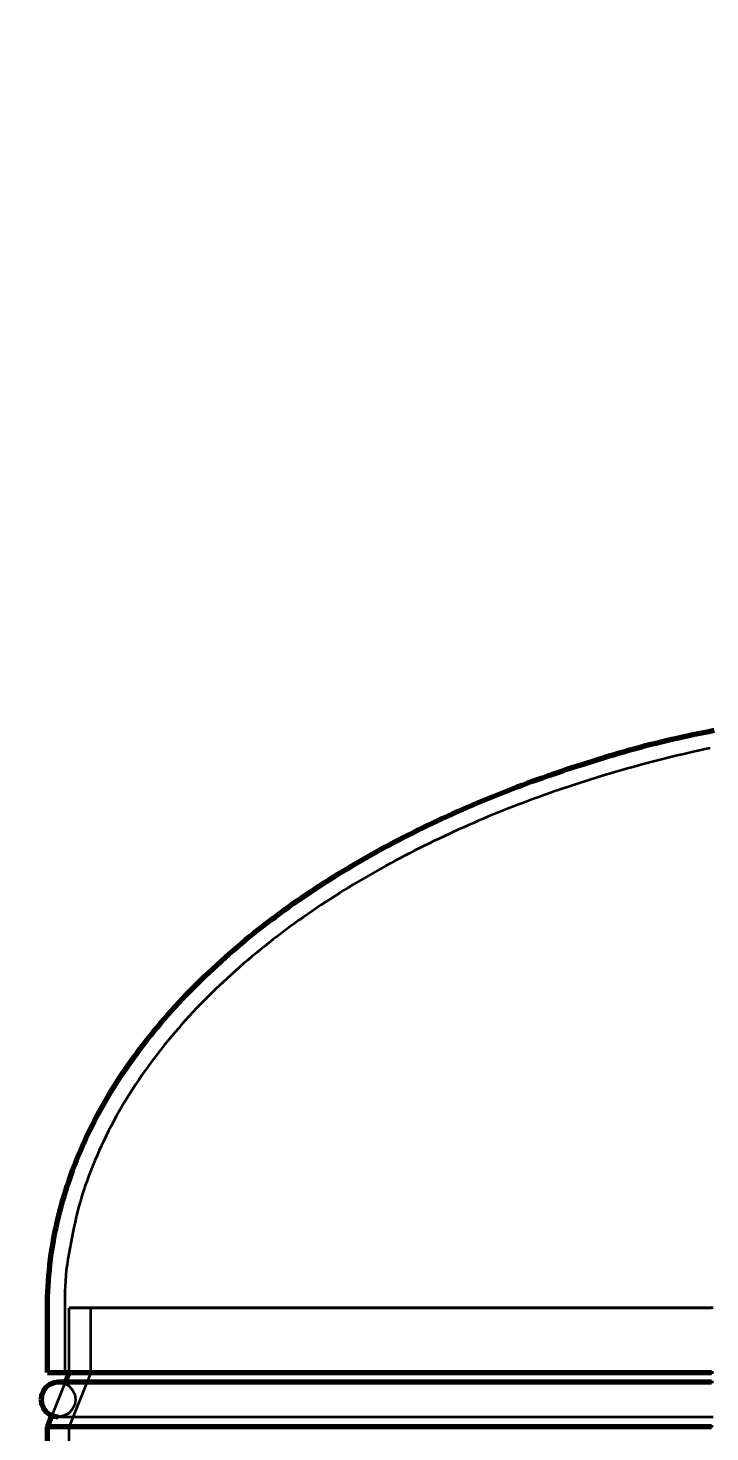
# Model space of a CAD drawing. Header units: millimetres. Extents: x 0 to 2208, y 0 to 420.
# Drawn here: x 171.69 to 184.33, y 217.29 to 243.3 of the extents above; entities that cross this region are included whole.
import ezdxf

# ---------------------------------------------------------------- set-up
doc = ezdxf.new("R2010")
doc.units = ezdxf.units.MM
doc.linetypes.add('IRAM-E-TRAZOS', pattern=[5, 4, -1])
for name, color, linetype, lineweight in [('01-VISIBLE', 7, 'CONTINUOUS', 70), ('02-OCULTA', 4, 'IRAM-E-TRAZOS', 35), ('04-COTA', 3, 'CONTINUOUS', 18)]:
    doc.layers.add(name, color=color, linetype=linetype, lineweight=lineweight)
doc.styles.add('ISO3098', font='isocpeur.ttf')
doc.dimstyles.new('FLAMA-IRAM', dxfattribs={"dimtxt": 3.5, "dimasz": 3.5, "dimexe": 2, "dimexo": 1.5, "dimgap": 1, "dimtad": 1, "dimdec": 1, "dimtxsty": 'ISO3098', "dimblk": 'IRAM_FLECHA', "dimblk1": 'IRAM_FLECHA', "dimblk2": 'IRAM_FLECHA', "dimcen": 2.5, "dimclrd": 256, "dimclre": 256, "dimclrt": 256, "dimazin": 3, "dimtfac": 1, "dimtmove": 0, "dimatfit": 3, "dimlwd": 18, "dimlwe": 18})

# ---------------------------------------------------------------- blocks, each defined once
blk = doc.blocks.new('IRAM_FLECHA')
blk.add_solid([(0, 0), (-1, 0.125), (-1, -0.125)])

msp = doc.modelspace()

# ---------------------------------------------------------------- linework, layer by layer
at = {"layer": '01-VISIBLE'}
for p, q in [((172.052, 218.391), (172.052, 219.591)), ((172.452, 218.391), (172.38, 218.211)), ((172.133, 217.594), (172.052, 217.391)), ((172.052, 177.685), (172.052, 217.391))]:
    msp.add_line(p, q, dxfattribs=at)
for points in [[(172.052, 219.591), (172.053, 219.691), (172.055, 219.791), (172.058, 219.891), (172.063, 219.99), (172.069, 220.09), (172.077, 220.19), (172.087, 220.29), (172.097, 220.389), (172.109, 220.488), (172.123, 220.587), (172.137, 220.686), (172.154, 220.785), (172.171, 220.883), (172.19, 220.982), (172.21, 221.08), (172.232, 221.177), (172.255, 221.275), (172.279, 221.372), (172.305, 221.468), (172.331, 221.565), (172.359, 221.661), (172.389, 221.756), (172.419, 221.852), (172.451, 221.946), (172.484, 222.041), (172.518, 222.135), (172.553, 222.228), (172.59, 222.322), (172.628, 222.414), (172.667, 222.506), (172.707, 222.598), (172.748, 222.689), (172.79, 222.78), (172.833, 222.87), (172.877, 222.96), (172.923, 223.049), (172.969, 223.138), (173.017, 223.226), (173.065, 223.313), (173.114, 223.4), (173.165, 223.486), (173.216, 223.572), (173.268, 223.658), (173.321, 223.742), (173.376, 223.826), (173.43, 223.91), (173.486, 223.993), (173.543, 224.075), (173.6, 224.157), (173.659, 224.239), (173.718, 224.319), (173.778, 224.399), (173.838, 224.479), (173.9, 224.558), (173.962, 224.636), (174.025, 224.714), (174.088, 224.791), (174.153, 224.868), (174.218, 224.944), (174.283, 225.019), (174.35, 225.094), (174.417, 225.168), (174.485, 225.242), (174.553, 225.315), (174.622, 225.387), (174.691, 225.459), (174.762, 225.53), (174.832, 225.601), (174.904, 225.671), (174.976, 225.741), (175.048, 225.81), (175.121, 225.878), (175.194, 225.946), (175.269, 226.013), (175.343, 226.08), (175.418, 226.146), (175.494, 226.211), (175.57, 226.276), (175.646, 226.341), (175.723, 226.405), (175.801, 226.468), (175.878, 226.531), (175.957, 226.593), (176.036, 226.655), (176.115, 226.716), (176.194, 226.776), (176.274, 226.836), (176.355, 226.896), (176.435, 226.955), (176.517, 227.013), (176.598, 227.071), (176.68, 227.128), (176.762, 227.185), (176.845, 227.242), (176.928, 227.297), (177.011, 227.353), (177.095, 227.407), (177.179, 227.462), (177.264, 227.515), (177.348, 227.569), (177.433, 227.621), (177.519, 227.674), (177.604, 227.725), (177.69, 227.776), (177.776, 227.827), (177.863, 227.877), (177.949, 227.927), (178.037, 227.976), (178.124, 228.025), (178.211, 228.074), (178.299, 228.121), (178.387, 228.169), (178.476, 228.216), (178.564, 228.262), (178.653, 228.308), (178.742, 228.353), (178.832, 228.398), (178.921, 228.443), (179.011, 228.487), (179.101, 228.53), (179.191, 228.574), (179.282, 228.616), (179.372, 228.659), (179.463, 228.7), (179.554, 228.742), (179.645, 228.783), (179.737, 228.823), (179.829, 228.863), (179.92, 228.903), (180.012, 228.942), (180.105, 228.981), (180.197, 229.019), (180.289, 229.057), (180.382, 229.095), (180.475, 229.132), (180.568, 229.168), (180.662, 229.204), (180.755, 229.24), (180.849, 229.275), (180.943, 229.309), (181.037, 229.344), (181.131, 229.377), (181.225, 229.411), (181.319, 229.444), (181.414, 229.476), (181.509, 229.508), (181.603, 229.54), (181.698, 229.572), (181.793, 229.603), (181.889, 229.634), (181.984, 229.664), (182.079, 229.695), (182.175, 229.725), (182.27, 229.754), (182.366, 229.784), (182.461, 229.813), (182.557, 229.842), (182.653, 229.87), (182.749, 229.898), (182.845, 229.925), (182.942, 229.952), (183.038, 229.978), (183.135, 230.004), (183.232, 230.029), (183.329, 230.053), (183.426, 230.077), (183.523, 230.1), (183.621, 230.123), (183.718, 230.145), (183.816, 230.166), (183.914, 230.187), (184.011, 230.208), (184.109, 230.229), (184.207, 230.249), (184.305, 230.269), (184.403, 230.289)], [(172.252, 218.211), (172.169, 218.2), (172.092, 218.168), (172.026, 218.117), (171.975, 218.051), (171.943, 217.973), (171.932, 217.891)], [(172.052, 218.391), (172.152, 218.391), (172.252, 218.391), (172.352, 218.391), (172.452, 218.391), (172.552, 218.391), (172.652, 218.391), (172.752, 218.391), (172.852, 218.391), (172.953, 218.391), (173.053, 218.391), (173.153, 218.391), (173.253, 218.391), (173.353, 218.391), (173.453, 218.391), (173.553, 218.391), (173.653, 218.391), (173.753, 218.391), (173.853, 218.391), (173.953, 218.391), (174.053, 218.391), (174.153, 218.391), (174.253, 218.391), (174.353, 218.391), (174.453, 218.391), (174.554, 218.391), (174.654, 218.391), (174.754, 218.391), (174.854, 218.391), (174.954, 218.391), (175.054, 218.391), (175.154, 218.391), (175.254, 218.391), (175.354, 218.391), (175.454, 218.391), (175.554, 218.391), (175.654, 218.391), (175.754, 218.391), (175.854, 218.391), (175.954, 218.391), (176.054, 218.391), (176.154, 218.391), (176.255, 218.391), (176.355, 218.391), (176.455, 218.391), (176.555, 218.391), (176.655, 218.391), (176.755, 218.391), (176.855, 218.391), (176.955, 218.391), (177.055, 218.391), (177.155, 218.391), (177.255, 218.391), (177.355, 218.391), (177.455, 218.391), (177.555, 218.391), (177.655, 218.391), (177.755, 218.391), (177.856, 218.391), (177.956, 218.391), (178.056, 218.391), (178.156, 218.391), (178.256, 218.391), (178.356, 218.391), (178.456, 218.391), (178.556, 218.391), (178.656, 218.391), (178.756, 218.391), (178.856, 218.391), (178.956, 218.391), (179.056, 218.391), (179.156, 218.391), (179.256, 218.391), (179.356, 218.391), (179.457, 218.391), (179.557, 218.391), (179.657, 218.391), (179.757, 218.391), (179.857, 218.391), (179.957, 218.391), (180.057, 218.391), (180.157, 218.391), (180.257, 218.391), (180.357, 218.391), (180.457, 218.391), (180.557, 218.391), (180.657, 218.391), (180.757, 218.391), (180.857, 218.391), (180.957, 218.391), (181.057, 218.391), (181.158, 218.391), (181.258, 218.391), (181.358, 218.391), (181.458, 218.391), (181.558, 218.391), (181.658, 218.391), (181.758, 218.391), (181.858, 218.391), (181.958, 218.391), (182.058, 218.391), (182.158, 218.391), (182.258, 218.391), (182.358, 218.391), (182.458, 218.391), (182.558, 218.391), (182.658, 218.391), (182.759, 218.391), (182.859, 218.391), (182.959, 218.391), (183.059, 218.391), (183.159, 218.391), (183.259, 218.391), (183.359, 218.391), (183.459, 218.391), (183.559, 218.391), (183.659, 218.391), (183.759, 218.391), (183.859, 218.391), (183.959, 218.391), (184.059, 218.391), (184.159, 218.391), (184.259, 218.391), (184.359, 218.391)], [(172.38, 218.211), (172.359, 218.211), (172.337, 218.211), (172.316, 218.211), (172.295, 218.211), (172.273, 218.211), (172.252, 218.211)], [(184.359, 218.211), (184.259, 218.211), (184.159, 218.211), (184.059, 218.211), (183.959, 218.211), (183.859, 218.211), (183.759, 218.211), (183.659, 218.211), (183.559, 218.211), (183.459, 218.211), (183.359, 218.211), (183.259, 218.211), (183.159, 218.211), (183.059, 218.211), (182.959, 218.211), (182.859, 218.211), (182.758, 218.211), (182.658, 218.211), (182.558, 218.211), (182.458, 218.211), (182.358, 218.211), (182.258, 218.211), (182.158, 218.211), (182.058, 218.211), (181.958, 218.211), (181.858, 218.211), (181.758, 218.211), (181.658, 218.211), (181.558, 218.211), (181.458, 218.211), (181.358, 218.211), (181.258, 218.211), (181.157, 218.211), (181.057, 218.211), (180.957, 218.211), (180.857, 218.211), (180.757, 218.211), (180.657, 218.211), (180.557, 218.211), (180.457, 218.211), (180.357, 218.211), (180.257, 218.211), (180.157, 218.211), (180.057, 218.211), (179.957, 218.211), (179.857, 218.211), (179.757, 218.211), (179.657, 218.211), (179.557, 218.211), (179.456, 218.211), (179.356, 218.211), (179.256, 218.211), (179.156, 218.211), (179.056, 218.211), (178.956, 218.211), (178.856, 218.211), (178.756, 218.211), (178.656, 218.211), (178.556, 218.211), (178.456, 218.211), (178.356, 218.211), (178.256, 218.211), (178.156, 218.211), (178.056, 218.211), (177.956, 218.211), (177.855, 218.211), (177.755, 218.211), (177.655, 218.211), (177.555, 218.211), (177.455, 218.211), (177.355, 218.211), (177.255, 218.211), (177.155, 218.211), (177.055, 218.211), (176.955, 218.211), (176.855, 218.211), (176.755, 218.211), (176.655, 218.211), (176.555, 218.211), (176.455, 218.211), (176.355, 218.211), (176.254, 218.211), (176.154, 218.211), (176.054, 218.211), (175.954, 218.211), (175.854, 218.211), (175.754, 218.211), (175.654, 218.211), (175.554, 218.211), (175.454, 218.211), (175.354, 218.211), (175.254, 218.211), (175.154, 218.211), (175.054, 218.211), (174.954, 218.211), (174.854, 218.211), (174.754, 218.211), (174.653, 218.211), (174.553, 218.211), (174.453, 218.211), (174.353, 218.211), (174.253, 218.211), (174.153, 218.211), (174.053, 218.211), (173.953, 218.211), (173.853, 218.211), (173.753, 218.211), (173.653, 218.211), (173.553, 218.211), (173.453, 218.211), (173.353, 218.211), (173.253, 218.211), (173.153, 218.211), (173.052, 218.211), (172.952, 218.211), (172.852, 218.211), (172.752, 218.211), (172.652, 218.211), (172.552, 218.211), (172.452, 218.211), (172.352, 218.211), (172.252, 218.211)], [(171.932, 217.891), (171.943, 217.808), (171.975, 217.731), (172.026, 217.664), (172.092, 217.613), (172.169, 217.582), (172.252, 217.571)], [(172.052, 217.391), (172.152, 217.391), (172.252, 217.391), (172.352, 217.391), (172.452, 217.391), (172.552, 217.391), (172.652, 217.391), (172.752, 217.391), (172.852, 217.391), (172.953, 217.391), (173.053, 217.391), (173.153, 217.391), (173.253, 217.391), (173.353, 217.391), (173.453, 217.391), (173.553, 217.391), (173.653, 217.391), (173.753, 217.391), (173.853, 217.391), (173.953, 217.391), (174.053, 217.391), (174.153, 217.391), (174.253, 217.391), (174.353, 217.391), (174.453, 217.391), (174.554, 217.391), (174.654, 217.391), (174.754, 217.391), (174.854, 217.391), (174.954, 217.391), (175.054, 217.391), (175.154, 217.391), (175.254, 217.391), (175.354, 217.391), (175.454, 217.391), (175.554, 217.391), (175.654, 217.391), (175.754, 217.391), (175.854, 217.391), (175.954, 217.391), (176.054, 217.391), (176.154, 217.391), (176.255, 217.391), (176.355, 217.391), (176.455, 217.391), (176.555, 217.391), (176.655, 217.391), (176.755, 217.391), (176.855, 217.391), (176.955, 217.391), (177.055, 217.391), (177.155, 217.391), (177.255, 217.391), (177.355, 217.391), (177.455, 217.391), (177.555, 217.391), (177.655, 217.391), (177.755, 217.391), (177.856, 217.391), (177.956, 217.391), (178.056, 217.391), (178.156, 217.391), (178.256, 217.391), (178.356, 217.391), (178.456, 217.391), (178.556, 217.391), (178.656, 217.391), (178.756, 217.391), (178.856, 217.391), (178.956, 217.391), (179.056, 217.391), (179.156, 217.391), (179.256, 217.391), (179.356, 217.391), (179.457, 217.391), (179.557, 217.391), (179.657, 217.391), (179.757, 217.391), (179.857, 217.391), (179.957, 217.391), (180.057, 217.391), (180.157, 217.391), (180.257, 217.391), (180.357, 217.391), (180.457, 217.391), (180.557, 217.391), (180.657, 217.391), (180.757, 217.391), (180.857, 217.391), (180.957, 217.391), (181.057, 217.391), (181.158, 217.391), (181.258, 217.391), (181.358, 217.391), (181.458, 217.391), (181.558, 217.391), (181.658, 217.391), (181.758, 217.391), (181.858, 217.391), (181.958, 217.391), (182.058, 217.391), (182.158, 217.391), (182.258, 217.391), (182.358, 217.391), (182.458, 217.391), (182.558, 217.391), (182.658, 217.391), (182.759, 217.391), (182.859, 217.391), (182.959, 217.391), (183.059, 217.391), (183.159, 217.391), (183.259, 217.391), (183.359, 217.391), (183.459, 217.391), (183.559, 217.391), (183.659, 217.391), (183.759, 217.391), (183.859, 217.391), (183.959, 217.391), (184.059, 217.391), (184.159, 217.391), (184.259, 217.391), (184.359, 217.391)]]:
    msp.add_lwpolyline(points, dxfattribs=at)
at = {"layer": '02-OCULTA'}
for p, q in [((172.372, 219.591), (172.372, 218.391)), ((172.452, 218.391), (172.452, 219.591)), ((172.852, 218.391), (172.852, 219.591)), ((172.38, 218.211), (172.133, 217.594)), ((172.852, 218.391), (172.452, 217.391)), ((172.452, 120.979), (172.452, 217.391))]:
    msp.add_line(p, q, dxfattribs=at)
for points in [[(184.331, 229.958), (184.233, 229.937), (184.135, 229.916), (184.038, 229.894), (183.94, 229.871), (183.842, 229.848), (183.745, 229.825), (183.647, 229.802), (183.55, 229.778), (183.453, 229.754), (183.356, 229.729), (183.259, 229.704), (183.162, 229.678), (183.065, 229.652), (182.968, 229.626), (182.872, 229.6), (182.775, 229.573), (182.679, 229.545), (182.583, 229.517), (182.486, 229.489), (182.39, 229.461), (182.294, 229.432), (182.199, 229.402), (182.103, 229.372), (182.007, 229.342), (181.912, 229.311), (181.817, 229.28), (181.722, 229.249), (181.627, 229.217), (181.532, 229.185), (181.437, 229.152), (181.342, 229.119), (181.248, 229.086), (181.154, 229.052), (181.06, 229.017), (180.966, 228.982), (180.872, 228.947), (180.778, 228.912), (180.685, 228.876), (180.591, 228.839), (180.498, 228.802), (180.405, 228.765), (180.312, 228.727), (180.22, 228.689), (180.127, 228.65), (180.035, 228.611), (179.943, 228.571), (179.851, 228.531), (179.76, 228.491), (179.668, 228.45), (179.577, 228.408), (179.486, 228.366), (179.395, 228.324), (179.304, 228.281), (179.214, 228.238), (179.124, 228.194), (179.034, 228.15), (178.944, 228.105), (178.855, 228.06), (178.765, 228.015), (178.677, 227.969), (178.588, 227.922), (178.499, 227.875), (178.411, 227.827), (178.323, 227.779), (178.236, 227.731), (178.148, 227.682), (178.061, 227.632), (177.974, 227.582), (177.888, 227.531), (177.802, 227.48), (177.716, 227.429), (177.63, 227.377), (177.545, 227.324), (177.46, 227.271), (177.375, 227.217), (177.291, 227.163), (177.207, 227.108), (177.123, 227.053), (177.04, 226.997), (176.957, 226.941), (176.875, 226.884), (176.793, 226.827), (176.711, 226.769), (176.629, 226.71), (176.548, 226.651), (176.468, 226.592), (176.388, 226.532), (176.308, 226.471), (176.228, 226.41), (176.15, 226.348), (176.071, 226.286), (175.993, 226.223), (175.916, 226.16), (175.838, 226.096), (175.762, 226.031), (175.686, 225.966), (175.61, 225.9), (175.535, 225.834), (175.46, 225.767), (175.386, 225.699), (175.313, 225.631), (175.24, 225.563), (175.167, 225.493), (175.096, 225.423), (175.024, 225.353), (174.954, 225.282), (174.884, 225.21), (174.815, 225.138), (174.746, 225.065), (174.678, 224.991), (174.61, 224.917), (174.544, 224.842), (174.478, 224.767), (174.412, 224.691), (174.348, 224.614), (174.284, 224.537), (174.221, 224.459), (174.158, 224.381), (174.097, 224.302), (174.036, 224.222), (173.976, 224.142), (173.917, 224.061), (173.858, 223.98), (173.801, 223.898), (173.744, 223.815), (173.688, 223.732), (173.634, 223.648), (173.58, 223.563), (173.527, 223.478), (173.475, 223.392), (173.424, 223.306), (173.374, 223.219), (173.325, 223.132), (173.277, 223.044), (173.231, 222.955), (173.185, 222.866), (173.14, 222.776), (173.096, 222.686), (173.054, 222.595), (173.012, 222.504), (172.971, 222.413), (172.931, 222.321), (172.893, 222.228), (172.856, 222.135), (172.82, 222.042), (172.785, 221.948), (172.752, 221.853), (172.72, 221.758), (172.69, 221.663), (172.662, 221.566), (172.635, 221.47), (172.61, 221.373), (172.586, 221.275), (172.564, 221.178), (172.542, 221.08), (172.522, 220.982), (172.502, 220.884), (172.483, 220.785), (172.465, 220.687), (172.447, 220.588), (172.43, 220.489), (172.414, 220.39), (172.401, 220.291), (172.39, 220.191), (172.383, 220.091), (172.378, 219.991), (172.375, 219.891), (172.373, 219.791), (172.372, 219.691), (172.372, 219.591)], [(184.386, 219.591), (184.285, 219.591), (184.185, 219.591), (184.085, 219.591), (183.984, 219.591), (183.884, 219.591), (183.784, 219.591), (183.684, 219.591), (183.583, 219.591), (183.483, 219.591), (183.383, 219.591), (183.283, 219.591), (183.182, 219.591), (183.082, 219.591), (182.982, 219.591), (182.881, 219.591), (182.781, 219.591), (182.681, 219.591), (182.581, 219.591), (182.48, 219.591), (182.38, 219.591), (182.28, 219.591), (182.179, 219.591), (182.079, 219.591), (181.979, 219.591), (181.879, 219.591), (181.778, 219.591), (181.678, 219.591), (181.578, 219.591), (181.477, 219.591), (181.377, 219.591), (181.277, 219.591), (181.177, 219.591), (181.076, 219.591), (180.976, 219.591), (180.876, 219.591), (180.775, 219.591), (180.675, 219.591), (180.575, 219.591), (180.475, 219.591), (180.374, 219.591), (180.274, 219.591), (180.174, 219.591), (180.073, 219.591), (179.973, 219.591), (179.873, 219.591), (179.773, 219.591), (179.672, 219.591), (179.572, 219.591), (179.472, 219.591), (179.371, 219.591), (179.271, 219.591), (179.171, 219.591), (179.071, 219.591), (178.97, 219.591), (178.87, 219.591), (178.77, 219.591), (178.67, 219.591), (178.569, 219.591), (178.469, 219.591), (178.369, 219.591), (178.268, 219.591), (178.168, 219.591), (178.068, 219.591), (177.968, 219.591), (177.867, 219.591), (177.767, 219.591), (177.667, 219.591), (177.566, 219.591), (177.466, 219.591), (177.366, 219.591), (177.266, 219.591), (177.165, 219.591), (177.065, 219.591), (176.965, 219.591), (176.864, 219.591), (176.764, 219.591), (176.664, 219.591), (176.564, 219.591), (176.463, 219.591), (176.363, 219.591), (176.263, 219.591), (176.162, 219.591), (176.062, 219.591), (175.962, 219.591), (175.862, 219.591), (175.761, 219.591), (175.661, 219.591), (175.561, 219.591), (175.46, 219.591), (175.36, 219.591), (175.26, 219.591), (175.16, 219.591), (175.059, 219.591), (174.959, 219.591), (174.859, 219.591), (174.758, 219.591), (174.658, 219.591), (174.558, 219.591), (174.458, 219.591), (174.357, 219.591), (174.257, 219.591), (174.157, 219.591), (174.057, 219.591), (173.956, 219.591), (173.856, 219.591), (173.756, 219.591), (173.655, 219.591), (173.555, 219.591), (173.455, 219.591), (173.355, 219.591), (173.254, 219.591), (173.154, 219.591), (173.054, 219.591), (172.953, 219.591), (172.853, 219.591), (172.753, 219.591), (172.653, 219.591), (172.552, 219.591), (172.452, 219.591)], [(172.452, 219.591), (172.552, 219.591), (172.652, 219.591), (172.752, 219.591), (172.852, 219.591), (172.952, 219.591), (173.052, 219.591), (173.152, 219.591), (173.252, 219.591), (173.352, 219.591), (173.452, 219.591), (173.552, 219.591), (173.652, 219.591), (173.752, 219.591), (173.852, 219.591), (173.952, 219.591), (174.052, 219.591), (174.152, 219.591), (174.252, 219.591), (174.352, 219.591), (174.452, 219.591), (174.552, 219.591), (174.652, 219.591), (174.752, 219.591), (174.852, 219.591), (174.952, 219.591), (175.052, 219.591), (175.152, 219.591), (175.252, 219.591), (175.352, 219.591), (175.452, 219.591), (175.552, 219.591), (175.652, 219.591), (175.752, 219.591), (175.852, 219.591), (175.952, 219.591), (176.052, 219.591), (176.152, 219.591), (176.252, 219.591), (176.352, 219.591), (176.452, 219.591), (176.552, 219.591), (176.652, 219.591), (176.752, 219.591), (176.852, 219.591), (176.952, 219.591), (177.052, 219.591), (177.152, 219.591), (177.252, 219.591), (177.352, 219.591), (177.452, 219.591), (177.552, 219.591), (177.652, 219.591), (177.752, 219.591), (177.852, 219.591), (177.952, 219.591), (178.052, 219.591), (178.152, 219.591), (178.252, 219.591), (178.352, 219.591), (178.452, 219.591), (178.552, 219.591), (178.652, 219.591), (178.752, 219.591), (178.852, 219.591), (178.952, 219.591), (179.052, 219.591), (179.152, 219.591), (179.252, 219.591), (179.352, 219.591), (179.452, 219.591), (179.552, 219.591), (179.652, 219.591), (179.752, 219.591), (179.852, 219.591), (179.952, 219.591), (180.052, 219.591), (180.152, 219.591), (180.252, 219.591), (180.352, 219.591), (180.452, 219.591), (180.552, 219.591), (180.652, 219.591), (180.752, 219.591), (180.852, 219.591), (180.952, 219.591), (181.052, 219.591), (181.152, 219.591), (181.252, 219.591), (181.352, 219.591), (181.452, 219.591), (181.552, 219.591), (181.652, 219.591), (181.752, 219.591), (181.852, 219.591), (181.952, 219.591), (182.052, 219.591), (182.152, 219.591), (182.252, 219.591), (182.352, 219.591), (182.452, 219.591), (182.552, 219.591), (182.652, 219.591), (182.752, 219.591), (182.852, 219.591), (182.952, 219.591), (183.052, 219.591), (183.152, 219.591), (183.252, 219.591), (183.352, 219.591), (183.452, 219.591), (183.552, 219.591), (183.652, 219.591), (183.752, 219.591), (183.852, 219.591), (183.952, 219.591), (184.052, 219.591), (184.152, 219.591), (184.252, 219.591), (184.352, 219.591)], [(184.385, 219.591), (184.285, 219.591), (184.185, 219.591), (184.084, 219.591), (183.984, 219.591), (183.884, 219.591), (183.784, 219.591), (183.683, 219.591), (183.583, 219.591), (183.483, 219.591), (183.382, 219.591), (183.282, 219.591), (183.182, 219.591), (183.081, 219.591), (182.981, 219.591), (182.881, 219.591), (182.781, 219.591), (182.68, 219.591), (182.58, 219.591), (182.48, 219.591), (182.379, 219.591), (182.279, 219.591), (182.179, 219.591), (182.079, 219.591), (181.978, 219.591), (181.878, 219.591), (181.778, 219.591), (181.677, 219.591), (181.577, 219.591), (181.477, 219.591), (181.377, 219.591), (181.276, 219.591), (181.176, 219.591), (181.076, 219.591), (180.975, 219.591), (180.875, 219.591), (180.775, 219.591), (180.675, 219.591), (180.574, 219.591), (180.474, 219.591), (180.374, 219.591), (180.273, 219.591), (180.173, 219.591), (180.073, 219.591), (179.973, 219.591), (179.872, 219.591), (179.772, 219.591), (179.672, 219.591), (179.571, 219.591), (179.471, 219.591), (179.371, 219.591), (179.27, 219.591), (179.17, 219.591), (179.07, 219.591), (178.97, 219.591), (178.869, 219.591), (178.769, 219.591), (178.669, 219.591), (178.568, 219.591), (178.468, 219.591), (178.368, 219.591), (178.268, 219.591), (178.167, 219.591), (178.067, 219.591), (177.967, 219.591), (177.866, 219.591), (177.766, 219.591), (177.666, 219.591), (177.566, 219.591), (177.465, 219.591), (177.365, 219.591), (177.265, 219.591), (177.164, 219.591), (177.064, 219.591), (176.964, 219.591), (176.864, 219.591), (176.763, 219.591), (176.663, 219.591), (176.563, 219.591), (176.462, 219.591), (176.362, 219.591), (176.262, 219.591), (176.162, 219.591), (176.061, 219.591), (175.961, 219.591), (175.861, 219.591), (175.76, 219.591), (175.66, 219.591), (175.56, 219.591), (175.46, 219.591), (175.359, 219.591), (175.259, 219.591), (175.159, 219.591), (175.058, 219.591), (174.958, 219.591), (174.858, 219.591), (174.757, 219.591), (174.657, 219.591), (174.557, 219.591), (174.457, 219.591), (174.356, 219.591), (174.256, 219.591), (174.156, 219.591), (174.055, 219.591), (173.955, 219.591), (173.855, 219.591), (173.755, 219.591), (173.654, 219.591), (173.554, 219.591), (173.454, 219.591), (173.353, 219.591), (173.253, 219.591), (173.153, 219.591), (173.053, 219.591), (172.952, 219.591), (172.852, 219.591)], [(172.852, 219.591), (172.952, 219.591), (173.052, 219.591), (173.152, 219.591), (173.252, 219.591), (173.352, 219.591), (173.452, 219.591), (173.552, 219.591), (173.652, 219.591), (173.752, 219.591), (173.852, 219.591), (173.952, 219.591), (174.052, 219.591), (174.152, 219.591), (174.252, 219.591), (174.352, 219.591), (174.452, 219.591), (174.552, 219.591), (174.652, 219.591), (174.752, 219.591), (174.852, 219.591), (174.952, 219.591), (175.052, 219.591), (175.152, 219.591), (175.252, 219.591), (175.352, 219.591), (175.452, 219.591), (175.552, 219.591), (175.652, 219.591), (175.752, 219.591), (175.852, 219.591), (175.952, 219.591), (176.052, 219.591), (176.152, 219.591), (176.252, 219.591), (176.352, 219.591), (176.452, 219.591), (176.552, 219.591), (176.652, 219.591), (176.752, 219.591), (176.852, 219.591), (176.952, 219.591), (177.052, 219.591), (177.152, 219.591), (177.252, 219.591), (177.352, 219.591), (177.452, 219.591), (177.552, 219.591), (177.652, 219.591), (177.752, 219.591), (177.852, 219.591), (177.952, 219.591), (178.052, 219.591), (178.152, 219.591), (178.252, 219.591), (178.352, 219.591), (178.452, 219.591), (178.552, 219.591), (178.652, 219.591), (178.752, 219.591), (178.852, 219.591), (178.952, 219.591), (179.052, 219.591), (179.152, 219.591), (179.252, 219.591), (179.352, 219.591), (179.452, 219.591), (179.552, 219.591), (179.652, 219.591), (179.752, 219.591), (179.852, 219.591), (179.952, 219.591), (180.052, 219.591), (180.152, 219.591), (180.252, 219.591), (180.352, 219.591), (180.452, 219.591), (180.552, 219.591), (180.652, 219.591), (180.752, 219.591), (180.852, 219.591), (180.952, 219.591), (181.052, 219.591), (181.152, 219.591), (181.252, 219.591), (181.352, 219.591), (181.452, 219.591), (181.552, 219.591), (181.652, 219.591), (181.752, 219.591), (181.852, 219.591), (181.952, 219.591), (182.052, 219.591), (182.152, 219.591), (182.252, 219.591), (182.352, 219.591), (182.452, 219.591), (182.552, 219.591), (182.652, 219.591), (182.752, 219.591), (182.852, 219.591), (182.952, 219.591), (183.052, 219.591), (183.152, 219.591), (183.252, 219.591), (183.352, 219.591), (183.452, 219.591), (183.552, 219.591), (183.652, 219.591), (183.752, 219.591), (183.852, 219.591), (183.952, 219.591), (184.052, 219.591), (184.152, 219.591), (184.252, 219.591), (184.352, 219.591)], [(184.386, 218.391), (184.286, 218.391), (184.185, 218.391), (184.085, 218.391), (183.985, 218.391), (183.885, 218.391), (183.784, 218.391), (183.684, 218.391), (183.584, 218.391), (183.483, 218.391), (183.383, 218.391), (183.283, 218.391), (183.183, 218.391), (183.082, 218.391), (182.982, 218.391), (182.882, 218.391), (182.782, 218.391), (182.681, 218.391), (182.581, 218.391), (182.481, 218.391), (182.38, 218.391), (182.28, 218.391), (182.18, 218.391), (182.08, 218.391), (181.979, 218.391), (181.879, 218.391), (181.779, 218.391), (181.679, 218.391), (181.578, 218.391), (181.478, 218.391), (181.378, 218.391), (181.277, 218.391), (181.177, 218.391), (181.077, 218.391), (180.977, 218.391), (180.876, 218.391), (180.776, 218.391), (180.676, 218.391), (180.575, 218.391), (180.475, 218.391), (180.375, 218.391), (180.275, 218.391), (180.174, 218.391), (180.074, 218.391), (179.974, 218.391), (179.874, 218.391), (179.773, 218.391), (179.673, 218.391), (179.573, 218.391), (179.472, 218.391), (179.372, 218.391), (179.272, 218.391), (179.172, 218.391), (179.071, 218.391), (178.971, 218.391), (178.871, 218.391), (178.771, 218.391), (178.67, 218.391), (178.57, 218.391), (178.47, 218.391), (178.369, 218.391), (178.269, 218.391), (178.169, 218.391), (178.069, 218.391), (177.968, 218.391), (177.868, 218.391), (177.768, 218.391), (177.667, 218.391), (177.567, 218.391), (177.467, 218.391), (177.367, 218.391), (177.266, 218.391), (177.166, 218.391), (177.066, 218.391), (176.966, 218.391), (176.865, 218.391), (176.765, 218.391), (176.665, 218.391), (176.564, 218.391), (176.464, 218.391), (176.364, 218.391), (176.264, 218.391), (176.163, 218.391), (176.063, 218.391), (175.963, 218.391), (175.862, 218.391), (175.762, 218.391), (175.662, 218.391), (175.562, 218.391), (175.461, 218.391), (175.361, 218.391), (175.261, 218.391), (175.161, 218.391), (175.06, 218.391), (174.96, 218.391), (174.86, 218.391), (174.759, 218.391), (174.659, 218.391), (174.559, 218.391), (174.459, 218.391), (174.358, 218.391), (174.258, 218.391), (174.158, 218.391), (174.058, 218.391), (173.957, 218.391), (173.857, 218.391), (173.757, 218.391), (173.656, 218.391), (173.556, 218.391), (173.456, 218.391), (173.356, 218.391), (173.255, 218.391), (173.155, 218.391), (173.055, 218.391), (172.954, 218.391), (172.854, 218.391), (172.754, 218.391), (172.654, 218.391), (172.553, 218.391), (172.453, 218.391), (172.353, 218.391), (172.253, 218.391), (172.152, 218.391), (172.052, 218.391)], [(172.252, 218.211), (172.351, 218.195), (172.44, 218.15), (172.511, 218.079), (172.556, 217.99), (172.572, 217.891), (172.556, 217.792), (172.511, 217.703), (172.44, 217.632), (172.351, 217.586), (172.252, 217.571)], [(184.392, 218.391), (184.292, 218.391), (184.192, 218.391), (184.092, 218.391), (183.992, 218.391), (183.891, 218.391), (183.791, 218.391), (183.691, 218.391), (183.591, 218.391), (183.491, 218.391), (183.391, 218.391), (183.29, 218.391), (183.19, 218.391), (183.09, 218.391), (182.99, 218.391), (182.89, 218.391), (182.79, 218.391), (182.689, 218.391), (182.589, 218.391), (182.489, 218.391), (182.389, 218.391), (182.289, 218.391), (182.189, 218.391), (182.088, 218.391), (181.988, 218.391), (181.888, 218.391), (181.788, 218.391), (181.688, 218.391), (181.588, 218.391), (181.487, 218.391), (181.387, 218.391), (181.287, 218.391), (181.187, 218.391), (181.087, 218.391), (180.986, 218.391), (180.886, 218.391), (180.786, 218.391), (180.686, 218.391), (180.586, 218.391), (180.486, 218.391), (180.385, 218.391), (180.285, 218.391), (180.185, 218.391), (180.085, 218.391), (179.985, 218.391), (179.885, 218.391), (179.784, 218.391), (179.684, 218.391), (179.584, 218.391), (179.484, 218.391), (179.384, 218.391), (179.284, 218.391), (179.183, 218.391), (179.083, 218.391), (178.983, 218.391), (178.883, 218.391), (178.783, 218.391), (178.683, 218.391), (178.582, 218.391), (178.482, 218.391), (178.382, 218.391), (178.282, 218.391), (178.182, 218.391), (178.082, 218.391), (177.981, 218.391), (177.881, 218.391), (177.781, 218.391), (177.681, 218.391), (177.581, 218.391), (177.481, 218.391), (177.38, 218.391), (177.28, 218.391), (177.18, 218.391), (177.08, 218.391), (176.98, 218.391), (176.88, 218.391), (176.779, 218.391), (176.679, 218.391), (176.579, 218.391), (176.479, 218.391), (176.379, 218.391), (176.279, 218.391), (176.178, 218.391), (176.078, 218.391), (175.978, 218.391), (175.878, 218.391), (175.778, 218.391), (175.678, 218.391), (175.577, 218.391), (175.477, 218.391), (175.377, 218.391), (175.277, 218.391), (175.177, 218.391), (175.077, 218.391), (174.976, 218.391), (174.876, 218.391), (174.776, 218.391), (174.676, 218.391), (174.576, 218.391), (174.476, 218.391), (174.375, 218.391), (174.275, 218.391), (174.175, 218.391), (174.075, 218.391), (173.975, 218.391), (173.875, 218.391), (173.774, 218.391), (173.674, 218.391), (173.574, 218.391), (173.474, 218.391), (173.374, 218.391), (173.274, 218.391), (173.173, 218.391), (173.073, 218.391), (172.973, 218.391), (172.873, 218.391), (172.773, 218.391), (172.673, 218.391), (172.572, 218.391), (172.472, 218.391), (172.372, 218.391)], [(172.372, 218.391), (172.472, 218.391), (172.572, 218.391), (172.673, 218.391), (172.773, 218.391), (172.873, 218.391), (172.973, 218.391), (173.073, 218.391), (173.173, 218.391), (173.274, 218.391), (173.374, 218.391), (173.474, 218.391), (173.574, 218.391), (173.674, 218.391), (173.774, 218.391), (173.875, 218.391), (173.975, 218.391), (174.075, 218.391), (174.175, 218.391), (174.275, 218.391), (174.375, 218.391), (174.476, 218.391), (174.576, 218.391), (174.676, 218.391), (174.776, 218.391), (174.876, 218.391), (174.976, 218.391), (175.077, 218.391), (175.177, 218.391), (175.277, 218.391), (175.377, 218.391), (175.477, 218.391), (175.577, 218.391), (175.678, 218.391), (175.778, 218.391), (175.878, 218.391), (175.978, 218.391), (176.078, 218.391), (176.178, 218.391), (176.279, 218.391), (176.379, 218.391), (176.479, 218.391), (176.579, 218.391), (176.679, 218.391), (176.779, 218.391), (176.88, 218.391), (176.98, 218.391), (177.08, 218.391), (177.18, 218.391), (177.28, 218.391), (177.38, 218.391), (177.481, 218.391), (177.581, 218.391), (177.681, 218.391), (177.781, 218.391), (177.881, 218.391), (177.981, 218.391), (178.082, 218.391), (178.182, 218.391), (178.282, 218.391), (178.382, 218.391), (178.482, 218.391), (178.582, 218.391), (178.683, 218.391), (178.783, 218.391), (178.883, 218.391), (178.983, 218.391), (179.083, 218.391), (179.183, 218.391), (179.284, 218.391), (179.384, 218.391), (179.484, 218.391), (179.584, 218.391), (179.684, 218.391), (179.784, 218.391), (179.885, 218.391), (179.985, 218.391), (180.085, 218.391), (180.185, 218.391), (180.285, 218.391), (180.385, 218.391), (180.486, 218.391), (180.586, 218.391), (180.686, 218.391), (180.786, 218.391), (180.886, 218.391), (180.986, 218.391), (181.087, 218.391), (181.187, 218.391), (181.287, 218.391), (181.387, 218.391), (181.487, 218.391), (181.588, 218.391), (181.688, 218.391), (181.788, 218.391), (181.888, 218.391), (181.988, 218.391), (182.088, 218.391), (182.189, 218.391), (182.289, 218.391), (182.389, 218.391), (182.489, 218.391), (182.589, 218.391), (182.689, 218.391), (182.79, 218.391), (182.89, 218.391), (182.99, 218.391), (183.09, 218.391), (183.19, 218.391), (183.29, 218.391), (183.391, 218.391), (183.491, 218.391), (183.591, 218.391), (183.691, 218.391), (183.791, 218.391), (183.891, 218.391), (183.992, 218.391), (184.092, 218.391), (184.192, 218.391), (184.292, 218.391), (184.392, 218.391)], [(184.395, 218.211), (184.295, 218.211), (184.195, 218.211), (184.094, 218.211), (183.994, 218.211), (183.894, 218.211), (183.794, 218.211), (183.694, 218.211), (183.594, 218.211), (183.494, 218.211), (183.394, 218.211), (183.293, 218.211), (183.193, 218.211), (183.093, 218.211), (182.993, 218.211), (182.893, 218.211), (182.793, 218.211), (182.693, 218.211), (182.593, 218.211), (182.492, 218.211), (182.392, 218.211), (182.292, 218.211), (182.192, 218.211), (182.092, 218.211), (181.992, 218.211), (181.892, 218.211), (181.792, 218.211), (181.691, 218.211), (181.591, 218.211), (181.491, 218.211), (181.391, 218.211), (181.291, 218.211), (181.191, 218.211), (181.091, 218.211), (180.991, 218.211), (180.891, 218.211), (180.79, 218.211), (180.69, 218.211), (180.59, 218.211), (180.49, 218.211), (180.39, 218.211), (180.29, 218.211), (180.19, 218.211), (180.09, 218.211), (179.989, 218.211), (179.889, 218.211), (179.789, 218.211), (179.689, 218.211), (179.589, 218.211), (179.489, 218.211), (179.389, 218.211), (179.289, 218.211), (179.188, 218.211), (179.088, 218.211), (178.988, 218.211), (178.888, 218.211), (178.788, 218.211), (178.688, 218.211), (178.588, 218.211), (178.488, 218.211), (178.387, 218.211), (178.287, 218.211), (178.187, 218.211), (178.087, 218.211), (177.987, 218.211), (177.887, 218.211), (177.787, 218.211), (177.687, 218.211), (177.586, 218.211), (177.486, 218.211), (177.386, 218.211), (177.286, 218.211), (177.186, 218.211), (177.086, 218.211), (176.986, 218.211), (176.886, 218.211), (176.785, 218.211), (176.685, 218.211), (176.585, 218.211), (176.485, 218.211), (176.385, 218.211), (176.285, 218.211), (176.185, 218.211), (176.085, 218.211), (175.984, 218.211), (175.884, 218.211), (175.784, 218.211), (175.684, 218.211), (175.584, 218.211), (175.484, 218.211), (175.384, 218.211), (175.284, 218.211), (175.183, 218.211), (175.083, 218.211), (174.983, 218.211), (174.883, 218.211), (174.783, 218.211), (174.683, 218.211), (174.583, 218.211), (174.483, 218.211), (174.382, 218.211), (174.282, 218.211), (174.182, 218.211), (174.082, 218.211), (173.982, 218.211), (173.882, 218.211), (173.782, 218.211), (173.682, 218.211), (173.581, 218.211), (173.481, 218.211), (173.381, 218.211), (173.281, 218.211), (173.181, 218.211), (173.081, 218.211), (172.981, 218.211), (172.881, 218.211), (172.78, 218.211), (172.68, 218.211), (172.58, 218.211), (172.48, 218.211), (172.38, 218.211)], [(184.386, 218.391), (184.285, 218.391), (184.185, 218.391), (184.085, 218.391), (183.984, 218.391), (183.884, 218.391), (183.784, 218.391), (183.684, 218.391), (183.583, 218.391), (183.483, 218.391), (183.383, 218.391), (183.283, 218.391), (183.182, 218.391), (183.082, 218.391), (182.982, 218.391), (182.881, 218.391), (182.781, 218.391), (182.681, 218.391), (182.581, 218.391), (182.48, 218.391), (182.38, 218.391), (182.28, 218.391), (182.179, 218.391), (182.079, 218.391), (181.979, 218.391), (181.879, 218.391), (181.778, 218.391), (181.678, 218.391), (181.578, 218.391), (181.477, 218.391), (181.377, 218.391), (181.277, 218.391), (181.177, 218.391), (181.076, 218.391), (180.976, 218.391), (180.876, 218.391), (180.775, 218.391), (180.675, 218.391), (180.575, 218.391), (180.475, 218.391), (180.374, 218.391), (180.274, 218.391), (180.174, 218.391), (180.073, 218.391), (179.973, 218.391), (179.873, 218.391), (179.773, 218.391), (179.672, 218.391), (179.572, 218.391), (179.472, 218.391), (179.371, 218.391), (179.271, 218.391), (179.171, 218.391), (179.071, 218.391), (178.97, 218.391), (178.87, 218.391), (178.77, 218.391), (178.67, 218.391), (178.569, 218.391), (178.469, 218.391), (178.369, 218.391), (178.268, 218.391), (178.168, 218.391), (178.068, 218.391), (177.968, 218.391), (177.867, 218.391), (177.767, 218.391), (177.667, 218.391), (177.566, 218.391), (177.466, 218.391), (177.366, 218.391), (177.266, 218.391), (177.165, 218.391), (177.065, 218.391), (176.965, 218.391), (176.864, 218.391), (176.764, 218.391), (176.664, 218.391), (176.564, 218.391), (176.463, 218.391), (176.363, 218.391), (176.263, 218.391), (176.162, 218.391), (176.062, 218.391), (175.962, 218.391), (175.862, 218.391), (175.761, 218.391), (175.661, 218.391), (175.561, 218.391), (175.46, 218.391), (175.36, 218.391), (175.26, 218.391), (175.16, 218.391), (175.059, 218.391), (174.959, 218.391), (174.859, 218.391), (174.758, 218.391), (174.658, 218.391), (174.558, 218.391), (174.458, 218.391), (174.357, 218.391), (174.257, 218.391), (174.157, 218.391), (174.057, 218.391), (173.956, 218.391), (173.856, 218.391), (173.756, 218.391), (173.655, 218.391), (173.555, 218.391), (173.455, 218.391), (173.355, 218.391), (173.254, 218.391), (173.154, 218.391), (173.054, 218.391), (172.953, 218.391), (172.853, 218.391), (172.753, 218.391), (172.653, 218.391), (172.552, 218.391), (172.452, 218.391)], [(172.452, 218.391), (172.552, 218.391), (172.652, 218.391), (172.752, 218.391), (172.852, 218.391), (172.952, 218.391), (173.052, 218.391), (173.152, 218.391), (173.252, 218.391), (173.352, 218.391), (173.452, 218.391), (173.552, 218.391), (173.652, 218.391), (173.752, 218.391), (173.852, 218.391), (173.952, 218.391), (174.052, 218.391), (174.152, 218.391), (174.252, 218.391), (174.352, 218.391), (174.452, 218.391), (174.552, 218.391), (174.652, 218.391), (174.752, 218.391), (174.852, 218.391), (174.952, 218.391), (175.052, 218.391), (175.152, 218.391), (175.252, 218.391), (175.352, 218.391), (175.452, 218.391), (175.552, 218.391), (175.652, 218.391), (175.752, 218.391), (175.852, 218.391), (175.952, 218.391), (176.052, 218.391), (176.152, 218.391), (176.252, 218.391), (176.352, 218.391), (176.452, 218.391), (176.552, 218.391), (176.652, 218.391), (176.752, 218.391), (176.852, 218.391), (176.952, 218.391), (177.052, 218.391), (177.152, 218.391), (177.252, 218.391), (177.352, 218.391), (177.452, 218.391), (177.552, 218.391), (177.652, 218.391), (177.752, 218.391), (177.852, 218.391), (177.952, 218.391), (178.052, 218.391), (178.152, 218.391), (178.252, 218.391), (178.352, 218.391), (178.452, 218.391), (178.552, 218.391), (178.652, 218.391), (178.752, 218.391), (178.852, 218.391), (178.952, 218.391), (179.052, 218.391), (179.152, 218.391), (179.252, 218.391), (179.352, 218.391), (179.452, 218.391), (179.552, 218.391), (179.652, 218.391), (179.752, 218.391), (179.852, 218.391), (179.952, 218.391), (180.052, 218.391), (180.152, 218.391), (180.252, 218.391), (180.352, 218.391), (180.452, 218.391), (180.552, 218.391), (180.652, 218.391), (180.752, 218.391), (180.852, 218.391), (180.952, 218.391), (181.052, 218.391), (181.152, 218.391), (181.252, 218.391), (181.352, 218.391), (181.452, 218.391), (181.552, 218.391), (181.652, 218.391), (181.752, 218.391), (181.852, 218.391), (181.952, 218.391), (182.052, 218.391), (182.152, 218.391), (182.252, 218.391), (182.352, 218.391), (182.452, 218.391), (182.552, 218.391), (182.652, 218.391), (182.752, 218.391), (182.852, 218.391), (182.952, 218.391), (183.052, 218.391), (183.152, 218.391), (183.252, 218.391), (183.352, 218.391), (183.452, 218.391), (183.552, 218.391), (183.652, 218.391), (183.752, 218.391), (183.852, 218.391), (183.952, 218.391), (184.052, 218.391), (184.152, 218.391), (184.252, 218.391), (184.352, 218.391)], [(184.385, 218.391), (184.285, 218.391), (184.185, 218.391), (184.084, 218.391), (183.984, 218.391), (183.884, 218.391), (183.784, 218.391), (183.683, 218.391), (183.583, 218.391), (183.483, 218.391), (183.382, 218.391), (183.282, 218.391), (183.182, 218.391), (183.081, 218.391), (182.981, 218.391), (182.881, 218.391), (182.781, 218.391), (182.68, 218.391), (182.58, 218.391), (182.48, 218.391), (182.379, 218.391), (182.279, 218.391), (182.179, 218.391), (182.079, 218.391), (181.978, 218.391), (181.878, 218.391), (181.778, 218.391), (181.677, 218.391), (181.577, 218.391), (181.477, 218.391), (181.377, 218.391), (181.276, 218.391), (181.176, 218.391), (181.076, 218.391), (180.975, 218.391), (180.875, 218.391), (180.775, 218.391), (180.675, 218.391), (180.574, 218.391), (180.474, 218.391), (180.374, 218.391), (180.273, 218.391), (180.173, 218.391), (180.073, 218.391), (179.973, 218.391), (179.872, 218.391), (179.772, 218.391), (179.672, 218.391), (179.571, 218.391), (179.471, 218.391), (179.371, 218.391), (179.27, 218.391), (179.17, 218.391), (179.07, 218.391), (178.97, 218.391), (178.869, 218.391), (178.769, 218.391), (178.669, 218.391), (178.568, 218.391), (178.468, 218.391), (178.368, 218.391), (178.268, 218.391), (178.167, 218.391), (178.067, 218.391), (177.967, 218.391), (177.866, 218.391), (177.766, 218.391), (177.666, 218.391), (177.566, 218.391), (177.465, 218.391), (177.365, 218.391), (177.265, 218.391), (177.164, 218.391), (177.064, 218.391), (176.964, 218.391), (176.864, 218.391), (176.763, 218.391), (176.663, 218.391), (176.563, 218.391), (176.462, 218.391), (176.362, 218.391), (176.262, 218.391), (176.162, 218.391), (176.061, 218.391), (175.961, 218.391), (175.861, 218.391), (175.76, 218.391), (175.66, 218.391), (175.56, 218.391), (175.46, 218.391), (175.359, 218.391), (175.259, 218.391), (175.159, 218.391), (175.058, 218.391), (174.958, 218.391), (174.858, 218.391), (174.757, 218.391), (174.657, 218.391), (174.557, 218.391), (174.457, 218.391), (174.356, 218.391), (174.256, 218.391), (174.156, 218.391), (174.055, 218.391), (173.955, 218.391), (173.855, 218.391), (173.755, 218.391), (173.654, 218.391), (173.554, 218.391), (173.454, 218.391), (173.353, 218.391), (173.253, 218.391), (173.153, 218.391), (173.053, 218.391), (172.952, 218.391), (172.852, 218.391)], [(172.852, 218.391), (172.952, 218.391), (173.052, 218.391), (173.152, 218.391), (173.252, 218.391), (173.352, 218.391), (173.452, 218.391), (173.552, 218.391), (173.652, 218.391), (173.752, 218.391), (173.852, 218.391), (173.952, 218.391), (174.052, 218.391), (174.152, 218.391), (174.252, 218.391), (174.352, 218.391), (174.452, 218.391), (174.552, 218.391), (174.652, 218.391), (174.752, 218.391), (174.852, 218.391), (174.952, 218.391), (175.052, 218.391), (175.152, 218.391), (175.252, 218.391), (175.352, 218.391), (175.452, 218.391), (175.552, 218.391), (175.652, 218.391), (175.752, 218.391), (175.852, 218.391), (175.952, 218.391), (176.052, 218.391), (176.152, 218.391), (176.252, 218.391), (176.352, 218.391), (176.452, 218.391), (176.552, 218.391), (176.652, 218.391), (176.752, 218.391), (176.852, 218.391), (176.952, 218.391), (177.052, 218.391), (177.152, 218.391), (177.252, 218.391), (177.352, 218.391), (177.452, 218.391), (177.552, 218.391), (177.652, 218.391), (177.752, 218.391), (177.852, 218.391), (177.952, 218.391), (178.052, 218.391), (178.152, 218.391), (178.252, 218.391), (178.352, 218.391), (178.452, 218.391), (178.552, 218.391), (178.652, 218.391), (178.752, 218.391), (178.852, 218.391), (178.952, 218.391), (179.052, 218.391), (179.152, 218.391), (179.252, 218.391), (179.352, 218.391), (179.452, 218.391), (179.552, 218.391), (179.652, 218.391), (179.752, 218.391), (179.852, 218.391), (179.952, 218.391), (180.052, 218.391), (180.152, 218.391), (180.252, 218.391), (180.352, 218.391), (180.452, 218.391), (180.552, 218.391), (180.652, 218.391), (180.752, 218.391), (180.852, 218.391), (180.952, 218.391), (181.052, 218.391), (181.152, 218.391), (181.252, 218.391), (181.352, 218.391), (181.452, 218.391), (181.552, 218.391), (181.652, 218.391), (181.752, 218.391), (181.852, 218.391), (181.952, 218.391), (182.052, 218.391), (182.152, 218.391), (182.252, 218.391), (182.352, 218.391), (182.452, 218.391), (182.552, 218.391), (182.652, 218.391), (182.752, 218.391), (182.852, 218.391), (182.952, 218.391), (183.052, 218.391), (183.152, 218.391), (183.252, 218.391), (183.352, 218.391), (183.452, 218.391), (183.552, 218.391), (183.652, 218.391), (183.752, 218.391), (183.852, 218.391), (183.952, 218.391), (184.052, 218.391), (184.152, 218.391), (184.252, 218.391), (184.352, 218.391)], [(172.252, 217.571), (172.352, 217.571), (172.453, 217.571), (172.553, 217.571), (172.653, 217.571), (172.753, 217.571), (172.854, 217.571), (172.954, 217.571), (173.054, 217.571), (173.155, 217.571), (173.255, 217.571), (173.355, 217.571), (173.455, 217.571), (173.556, 217.571), (173.656, 217.571), (173.756, 217.571), (173.856, 217.571), (173.957, 217.571), (174.057, 217.571), (174.157, 217.571), (174.258, 217.571), (174.358, 217.571), (174.458, 217.571), (174.558, 217.571), (174.659, 217.571), (174.759, 217.571), (174.859, 217.571), (174.96, 217.571), (175.06, 217.571), (175.16, 217.571), (175.26, 217.571), (175.361, 217.571), (175.461, 217.571), (175.561, 217.571), (175.661, 217.571), (175.762, 217.571), (175.862, 217.571), (175.962, 217.571), (176.063, 217.571), (176.163, 217.571), (176.263, 217.571), (176.363, 217.571), (176.464, 217.571), (176.564, 217.571), (176.664, 217.571), (176.765, 217.571), (176.865, 217.571), (176.965, 217.571), (177.065, 217.571), (177.166, 217.571), (177.266, 217.571), (177.366, 217.571), (177.467, 217.571), (177.567, 217.571), (177.667, 217.571), (177.767, 217.571), (177.868, 217.571), (177.968, 217.571), (178.068, 217.571), (178.168, 217.571), (178.269, 217.571), (178.369, 217.571), (178.469, 217.571), (178.57, 217.571), (178.67, 217.571), (178.77, 217.571), (178.87, 217.571), (178.971, 217.571), (179.071, 217.571), (179.171, 217.571), (179.272, 217.571), (179.372, 217.571), (179.472, 217.571), (179.572, 217.571), (179.673, 217.571), (179.773, 217.571), (179.873, 217.571), (179.974, 217.571), (180.074, 217.571), (180.174, 217.571), (180.274, 217.571), (180.375, 217.571), (180.475, 217.571), (180.575, 217.571), (180.675, 217.571), (180.776, 217.571), (180.876, 217.571), (180.976, 217.571), (181.077, 217.571), (181.177, 217.571), (181.277, 217.571), (181.377, 217.571), (181.478, 217.571), (181.578, 217.571), (181.678, 217.571), (181.779, 217.571), (181.879, 217.571), (181.979, 217.571), (182.079, 217.571), (182.18, 217.571), (182.28, 217.571), (182.38, 217.571), (182.48, 217.571), (182.581, 217.571), (182.681, 217.571), (182.781, 217.571), (182.882, 217.571), (182.982, 217.571), (183.082, 217.571), (183.182, 217.571), (183.283, 217.571), (183.383, 217.571), (183.483, 217.571), (183.584, 217.571), (183.684, 217.571), (183.784, 217.571), (183.884, 217.571), (183.985, 217.571), (184.085, 217.571), (184.185, 217.571), (184.286, 217.571), (184.386, 217.571)], [(172.252, 217.571), (172.352, 217.571), (172.452, 217.571), (172.552, 217.571), (172.652, 217.571), (172.752, 217.571), (172.852, 217.571), (172.952, 217.571), (173.052, 217.571), (173.152, 217.571), (173.252, 217.571), (173.352, 217.571), (173.452, 217.571), (173.552, 217.571), (173.652, 217.571), (173.752, 217.571), (173.852, 217.571), (173.952, 217.571), (174.052, 217.571), (174.152, 217.571), (174.252, 217.571), (174.352, 217.571), (174.452, 217.571), (174.552, 217.571), (174.652, 217.571), (174.752, 217.571), (174.852, 217.571), (174.952, 217.571), (175.052, 217.571), (175.152, 217.571), (175.252, 217.571), (175.352, 217.571), (175.452, 217.571), (175.552, 217.571), (175.652, 217.571), (175.752, 217.571), (175.852, 217.571), (175.952, 217.571), (176.052, 217.571), (176.152, 217.571), (176.252, 217.571), (176.352, 217.571), (176.452, 217.571), (176.552, 217.571), (176.652, 217.571), (176.752, 217.571), (176.852, 217.571), (176.952, 217.571), (177.052, 217.571), (177.152, 217.571), (177.252, 217.571), (177.352, 217.571), (177.452, 217.571), (177.552, 217.571), (177.652, 217.571), (177.752, 217.571), (177.852, 217.571), (177.952, 217.571), (178.052, 217.571), (178.152, 217.571), (178.252, 217.571), (178.352, 217.571), (178.452, 217.571), (178.552, 217.571), (178.652, 217.571), (178.752, 217.571), (178.852, 217.571), (178.952, 217.571), (179.052, 217.571), (179.152, 217.571), (179.252, 217.571), (179.352, 217.571), (179.452, 217.571), (179.552, 217.571), (179.652, 217.571), (179.752, 217.571), (179.852, 217.571), (179.952, 217.571), (180.052, 217.571), (180.152, 217.571), (180.252, 217.571), (180.352, 217.571), (180.452, 217.571), (180.552, 217.571), (180.652, 217.571), (180.752, 217.571), (180.852, 217.571), (180.952, 217.571), (181.052, 217.571), (181.152, 217.571), (181.252, 217.571), (181.352, 217.571), (181.452, 217.571), (181.552, 217.571), (181.652, 217.571), (181.752, 217.571), (181.852, 217.571), (181.952, 217.571), (182.052, 217.571), (182.152, 217.571), (182.252, 217.571), (182.352, 217.571), (182.452, 217.571), (182.552, 217.571), (182.652, 217.571), (182.752, 217.571), (182.852, 217.571), (182.952, 217.571), (183.052, 217.571), (183.152, 217.571), (183.252, 217.571), (183.352, 217.571), (183.452, 217.571), (183.552, 217.571), (183.652, 217.571), (183.752, 217.571), (183.852, 217.571), (183.952, 217.571), (184.052, 217.571), (184.152, 217.571), (184.252, 217.571), (184.352, 217.571)], [(184.386, 217.391), (184.286, 217.391), (184.185, 217.391), (184.085, 217.391), (183.985, 217.391), (183.885, 217.391), (183.784, 217.391), (183.684, 217.391), (183.584, 217.391), (183.483, 217.391), (183.383, 217.391), (183.283, 217.391), (183.183, 217.391), (183.082, 217.391), (182.982, 217.391), (182.882, 217.391), (182.782, 217.391), (182.681, 217.391), (182.581, 217.391), (182.481, 217.391), (182.38, 217.391), (182.28, 217.391), (182.18, 217.391), (182.08, 217.391), (181.979, 217.391), (181.879, 217.391), (181.779, 217.391), (181.679, 217.391), (181.578, 217.391), (181.478, 217.391), (181.378, 217.391), (181.277, 217.391), (181.177, 217.391), (181.077, 217.391), (180.977, 217.391), (180.876, 217.391), (180.776, 217.391), (180.676, 217.391), (180.575, 217.391), (180.475, 217.391), (180.375, 217.391), (180.275, 217.391), (180.174, 217.391), (180.074, 217.391), (179.974, 217.391), (179.874, 217.391), (179.773, 217.391), (179.673, 217.391), (179.573, 217.391), (179.472, 217.391), (179.372, 217.391), (179.272, 217.391), (179.172, 217.391), (179.071, 217.391), (178.971, 217.391), (178.871, 217.391), (178.771, 217.391), (178.67, 217.391), (178.57, 217.391), (178.47, 217.391), (178.369, 217.391), (178.269, 217.391), (178.169, 217.391), (178.069, 217.391), (177.968, 217.391), (177.868, 217.391), (177.768, 217.391), (177.667, 217.391), (177.567, 217.391), (177.467, 217.391), (177.367, 217.391), (177.266, 217.391), (177.166, 217.391), (177.066, 217.391), (176.966, 217.391), (176.865, 217.391), (176.765, 217.391), (176.665, 217.391), (176.564, 217.391), (176.464, 217.391), (176.364, 217.391), (176.264, 217.391), (176.163, 217.391), (176.063, 217.391), (175.963, 217.391), (175.862, 217.391), (175.762, 217.391), (175.662, 217.391), (175.562, 217.391), (175.461, 217.391), (175.361, 217.391), (175.261, 217.391), (175.161, 217.391), (175.06, 217.391), (174.96, 217.391), (174.86, 217.391), (174.759, 217.391), (174.659, 217.391), (174.559, 217.391), (174.459, 217.391), (174.358, 217.391), (174.258, 217.391), (174.158, 217.391), (174.058, 217.391), (173.957, 217.391), (173.857, 217.391), (173.757, 217.391), (173.656, 217.391), (173.556, 217.391), (173.456, 217.391), (173.356, 217.391), (173.255, 217.391), (173.155, 217.391), (173.055, 217.391), (172.954, 217.391), (172.854, 217.391), (172.754, 217.391), (172.654, 217.391), (172.553, 217.391), (172.453, 217.391), (172.353, 217.391), (172.253, 217.391), (172.152, 217.391), (172.052, 217.391)], [(184.386, 217.391), (184.285, 217.391), (184.185, 217.391), (184.085, 217.391), (183.984, 217.391), (183.884, 217.391), (183.784, 217.391), (183.684, 217.391), (183.583, 217.391), (183.483, 217.391), (183.383, 217.391), (183.283, 217.391), (183.182, 217.391), (183.082, 217.391), (182.982, 217.391), (182.881, 217.391), (182.781, 217.391), (182.681, 217.391), (182.581, 217.391), (182.48, 217.391), (182.38, 217.391), (182.28, 217.391), (182.179, 217.391), (182.079, 217.391), (181.979, 217.391), (181.879, 217.391), (181.778, 217.391), (181.678, 217.391), (181.578, 217.391), (181.477, 217.391), (181.377, 217.391), (181.277, 217.391), (181.177, 217.391), (181.076, 217.391), (180.976, 217.391), (180.876, 217.391), (180.775, 217.391), (180.675, 217.391), (180.575, 217.391), (180.475, 217.391), (180.374, 217.391), (180.274, 217.391), (180.174, 217.391), (180.073, 217.391), (179.973, 217.391), (179.873, 217.391), (179.773, 217.391), (179.672, 217.391), (179.572, 217.391), (179.472, 217.391), (179.371, 217.391), (179.271, 217.391), (179.171, 217.391), (179.071, 217.391), (178.97, 217.391), (178.87, 217.391), (178.77, 217.391), (178.67, 217.391), (178.569, 217.391), (178.469, 217.391), (178.369, 217.391), (178.268, 217.391), (178.168, 217.391), (178.068, 217.391), (177.968, 217.391), (177.867, 217.391), (177.767, 217.391), (177.667, 217.391), (177.566, 217.391), (177.466, 217.391), (177.366, 217.391), (177.266, 217.391), (177.165, 217.391), (177.065, 217.391), (176.965, 217.391), (176.864, 217.391), (176.764, 217.391), (176.664, 217.391), (176.564, 217.391), (176.463, 217.391), (176.363, 217.391), (176.263, 217.391), (176.162, 217.391), (176.062, 217.391), (175.962, 217.391), (175.862, 217.391), (175.761, 217.391), (175.661, 217.391), (175.561, 217.391), (175.46, 217.391), (175.36, 217.391), (175.26, 217.391), (175.16, 217.391), (175.059, 217.391), (174.959, 217.391), (174.859, 217.391), (174.758, 217.391), (174.658, 217.391), (174.558, 217.391), (174.458, 217.391), (174.357, 217.391), (174.257, 217.391), (174.157, 217.391), (174.057, 217.391), (173.956, 217.391), (173.856, 217.391), (173.756, 217.391), (173.655, 217.391), (173.555, 217.391), (173.455, 217.391), (173.355, 217.391), (173.254, 217.391), (173.154, 217.391), (173.054, 217.391), (172.953, 217.391), (172.853, 217.391), (172.753, 217.391), (172.653, 217.391), (172.552, 217.391), (172.452, 217.391)], [(172.452, 217.391), (172.552, 217.391), (172.652, 217.391), (172.752, 217.391), (172.852, 217.391), (172.952, 217.391), (173.052, 217.391), (173.152, 217.391), (173.252, 217.391), (173.352, 217.391), (173.452, 217.391), (173.552, 217.391), (173.652, 217.391), (173.752, 217.391), (173.852, 217.391), (173.952, 217.391), (174.052, 217.391), (174.152, 217.391), (174.252, 217.391), (174.352, 217.391), (174.452, 217.391), (174.552, 217.391), (174.652, 217.391), (174.752, 217.391), (174.852, 217.391), (174.952, 217.391), (175.052, 217.391), (175.152, 217.391), (175.252, 217.391), (175.352, 217.391), (175.452, 217.391), (175.552, 217.391), (175.652, 217.391), (175.752, 217.391), (175.852, 217.391), (175.952, 217.391), (176.052, 217.391), (176.152, 217.391), (176.252, 217.391), (176.352, 217.391), (176.452, 217.391), (176.552, 217.391), (176.652, 217.391), (176.752, 217.391), (176.852, 217.391), (176.952, 217.391), (177.052, 217.391), (177.152, 217.391), (177.252, 217.391), (177.352, 217.391), (177.452, 217.391), (177.552, 217.391), (177.652, 217.391), (177.752, 217.391), (177.852, 217.391), (177.952, 217.391), (178.052, 217.391), (178.152, 217.391), (178.252, 217.391), (178.352, 217.391), (178.452, 217.391), (178.552, 217.391), (178.652, 217.391), (178.752, 217.391), (178.852, 217.391), (178.952, 217.391), (179.052, 217.391), (179.152, 217.391), (179.252, 217.391), (179.352, 217.391), (179.452, 217.391), (179.552, 217.391), (179.652, 217.391), (179.752, 217.391), (179.852, 217.391), (179.952, 217.391), (180.052, 217.391), (180.152, 217.391), (180.252, 217.391), (180.352, 217.391), (180.452, 217.391), (180.552, 217.391), (180.652, 217.391), (180.752, 217.391), (180.852, 217.391), (180.952, 217.391), (181.052, 217.391), (181.152, 217.391), (181.252, 217.391), (181.352, 217.391), (181.452, 217.391), (181.552, 217.391), (181.652, 217.391), (181.752, 217.391), (181.852, 217.391), (181.952, 217.391), (182.052, 217.391), (182.152, 217.391), (182.252, 217.391), (182.352, 217.391), (182.452, 217.391), (182.552, 217.391), (182.652, 217.391), (182.752, 217.391), (182.852, 217.391), (182.952, 217.391), (183.052, 217.391), (183.152, 217.391), (183.252, 217.391), (183.352, 217.391), (183.452, 217.391), (183.552, 217.391), (183.652, 217.391), (183.752, 217.391), (183.852, 217.391), (183.952, 217.391), (184.052, 217.391), (184.152, 217.391), (184.252, 217.391), (184.352, 217.391)]]:
    msp.add_lwpolyline(points, dxfattribs=at)

# ---------------------------------------------------------------- dimensions: what is measured, and where the dimension line sits
at = {"layer": '04-COTA'}
msp.add_linear_dim(base=(171.692, 251.521), p1=(171.692, 242.521), p2=(208.712, 242.521), dimstyle='FLAMA-IRAM', override={"dimlfac": 5}, dxfattribs=at).render()

doc.saveas('drawing.dxf')
